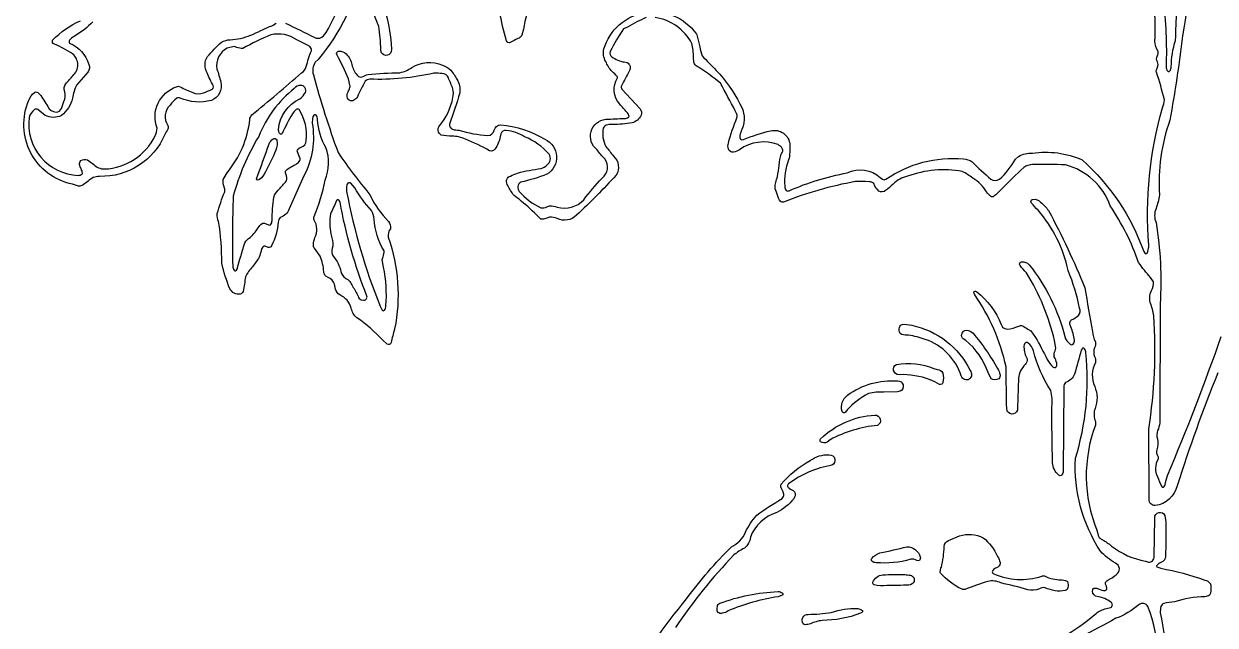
# Model space of a CAD drawing. Header units: metres. Extents: x 4.5 to 22.5, y 0.1 to 24.7.
# Drawn here: x 8.85 to 15.33, y 15.13 to 18.4 of the extents above; entities that cross this region are included whole.
import ezdxf

# ---------------------------------------------------------------- set-up
doc = ezdxf.new("R2010")
doc.units = ezdxf.units.M

msp = doc.modelspace()

# ---------------------------------------------------------------- linework, layer by layer
at = {"layer": 'Layer 1', "color": 0}
for points in [[(15.1575, 19.013, -0.0895), (15.15255, 18.33293, -0.0132), (15.08415, 17.8754, 0.1021), (15.02713, 17.46835, -0.0453), (15.00866, 17.39454, 0.2114), (15.00866, 17.31831, -0.0566), (15.03078, 16.87689), (15.0283, 16.23033, -0.0848), (15.01732, 16.18776, 0.1828), (15.01642, 16.14243, -0.1644), (15.01197, 16.08313, 0.2019), (15.0185, 16.04894, -0.1994), (15.01949, 16.0318, 0.2591), (15.01571, 15.93704, 0.0292), (15.03978, 15.88343, 0.4708), (15.05265, 15.88349), (15.05763, 15.89227, -0.0275), (15.07112, 15.94431, 0.0147), (15.36342, 16.69894, 0.0647)], [(10.70361, 18.69682, -0.1082), (10.4545, 18.20519), (10.43817, 18.19013, 0.2225), (10.42774, 18.12061, 0.0199), (10.56195, 17.69837, 0.0201), (10.73505, 17.46931, 0.0943), (10.83692, 17.32409, -0.2098), (10.84679, 17.28493, 0.1881), (10.8346, 17.23843, -0.1345), (10.86956, 16.74021, 0.0235), (10.85013, 16.66571, -0.4806), (10.82956, 16.65686), (10.80534, 16.6788, 0.0504), (10.66445, 16.80116, -0.1833), (10.63369, 16.85282, 0.2268), (10.57157, 16.92481, -0.2075), (10.54769, 16.95659), (10.54206, 16.98276, 0.2015), (10.50852, 17.02022), (10.49531, 17.02641, -0.1934), (10.48439, 17.05119, 0.0925), (10.46422, 17.13565), (10.43297, 17.1785, -0.1603), (10.42802, 17.19706, -0.0736), (10.43638, 17.23728, 0.261), (10.43242, 17.33124, -0.1879), (10.43242, 17.35067, 0.048), (10.49126, 17.54922, 0.1905), (10.49618, 17.72551, -0.117), (10.45073, 17.87815, 0.156), (10.44293, 17.9012, 0.4821), (10.43019, 17.9012), (10.42527, 17.89235, 0.0686), (10.42143, 17.85823, -0.1649), (10.37605, 17.57162), (10.29626, 17.39212, -0.2206), (10.24781, 17.34612, 0.1936), (10.23689, 17.32134, -0.0988), (10.20082, 17.19239, -0.4008), (10.18111, 17.1832), (10.16611, 17.18933, 0.3151), (10.155, 17.18719, 0.1366), (10.1434, 17.16585, -0.045), (10.13303, 17.13008, -0.0382), (10.09625, 17.0778, 0.0761), (10.0582, 17.02391, -0.0254), (10.04536, 16.9439, -0.2306), (10.02949, 16.92945, -0.3285), (9.97386, 16.95838, -0.0413), (9.92974, 17.0971, 0.0403), (9.91282, 17.32329, -0.1138), (9.90555, 17.36691, -0.0274), (9.94571, 17.48593, 0.1687), (9.94481, 17.50607, -0.1177), (9.93689, 17.55232), (9.95855, 17.58858, 0.1461), (10.08223, 17.87821, -0.1954), (10.09346, 17.9033, 0.0077), (10.36336, 18.13147, 0.1984), (10.38898, 18.16556, -0.0263), (10.41685, 18.25209, 0.257), (10.40828, 18.27465), (10.39548, 18.28275), (10.3379, 18.31044, 0.2106), (10.19676, 18.33853, 0.0249), (10.04399, 18.26503, -0.1342), (10.01136, 18.27007), (9.99651, 18.27489), (9.95913, 18.26567, 0.3265), (9.90351, 18.15238, -0.0223), (9.92427, 18.08206, -0.3846), (9.87303, 17.98182, -0.1702), (9.70381, 17.99479, 0.2308), (9.685, 17.99414, 0.0532), (9.64868, 17.95701, 0.3635), (9.63633, 17.84567, -0.1941), (9.63624, 17.82633, 0.0116), (9.62055, 17.797, -0.3079), (9.26459, 17.56936, 0.1997), (9.20308, 17.54301, -0.0083), (9.17589, 17.52299, -0.1722), (9.1512, 17.51525), (9.11794, 17.52698, -0.478), (8.88158, 17.9826, -0.1548), (8.91162, 18.02495, -0.3415), (8.92963, 18.02498), (8.93971, 18.01619, -0.0136), (8.9834, 17.94903, 0.2519), (9.02869, 17.91772, 0.331), (9.05805, 17.93891), (9.07203, 17.9761, 0.1767), (9.07633, 18.02944, -0.2614), (9.08141, 18.07284, 0.013), (9.12008, 18.11634, 0.4631), (9.1189, 18.23533, 0.0362), (9.01956, 18.28829, -0.4326), (9.00994, 18.3092, -0.0958), (9.16116, 18.41526, 0.3235)], [(10.27565, 18.40165, -0.0089), (10.43569, 18.32359, 0.169), (10.46363, 18.32065, 0.1266), (10.49751, 18.35128, 0.027), (10.66522, 18.70477)], [(12.23715, 18.43258, 0.0352), (12.13522, 18.38027), (12.11362, 18.37092, 0.0338), (12.04129, 18.24779, 0.3579), (12.05069, 18.21914, 0.1253), (12.11786, 18.19084), (12.13305, 18.18734, -0.461), (12.14549, 18.14446, -0.0126), (12.10316, 18.06217, 0.2431), (12.10369, 18.04345), (12.20368, 17.93662, -0.2445), (12.20931, 17.90157, -0.2055), (12.1604, 17.85943, -0.031), (12.05397, 17.85111, 0.0753), (12.01951, 17.8469, 0.2389), (12.00342, 17.83082, 0.1785), (12.01827, 17.73129, -0.0093), (12.05837, 17.67929, -0.3753), (12.07334, 17.57568, -0.0213), (11.85798, 17.35834, -0.3218), (11.75342, 17.33981, 0.1274), (11.71205, 17.34686), (11.69714, 17.34197, -0.0452), (11.67174, 17.33603, -0.1754), (11.665, 17.33746), (11.64068, 17.35942, 0.0289), (11.54576, 17.44466, -0.048), (11.5117, 17.47241, -0.0084), (11.4811, 17.52571, -0.1874), (11.47866, 17.55312, -0.1971), (11.49858, 17.57119, -0.0072), (11.5376, 17.58752, -0.0357), (11.6654, 17.61193, 0.1393), (11.69828, 17.63177, 0.4232), (11.70868, 17.68912, 0.1273), (11.57605, 17.78413, 0.121), (11.47659, 17.81838, 0.3467), (11.44642, 17.79997), (11.44296, 17.78478, -0.1253), (11.41462, 17.71759, -0.1955), (11.39553, 17.70564), (11.38597, 17.70818, 0.0264), (11.25439, 17.77185, 0.1016), (11.18256, 17.78812, -0.0719), (11.12235, 17.79403, -0.4705), (11.11347, 17.84387, 0.13), (11.18618, 17.99769, 0.1239), (11.18615, 18.04531, 0.0061), (11.1618, 18.10424, 0.3079), (11.12842, 18.12831, 0.0312), (11.08247, 18.12946, -0.0651), (10.73471, 18.09737, 0.1988), (10.70952, 18.08624, 0.0144), (10.6668, 18.00218, -0.1531), (10.64802, 17.98331, -0.2925), (10.62165, 17.98361, -0.2924), (10.61086, 18.00766, -0.0863), (10.61928, 18.03426, 0.0778), (10.62726, 18.05815), (10.61878, 18.09901, 0.0277), (10.55629, 18.2284), (10.55375, 18.2374, -0.3426), (10.56514, 18.24878, -0.2343), (10.60613, 18.23464, -0.1446), (10.63725, 18.17648, 0.1299), (10.66507, 18.11987, 0.1968), (10.68415, 18.10783), (10.69381, 18.11024, -0.0523), (10.72474, 18.12302, -0.0196), (10.89781, 18.13267, 0.1058), (10.9625, 18.1608, -0.2415), (11.13046, 18.17404, -0.1102), (11.17427, 18.14601, -0.0528), (11.20768, 18.09682, -0.1698), (11.22364, 18.02297, -0.0173), (11.16774, 17.85297, 0.3826), (11.1842, 17.82497, 0.061), (11.21922, 17.81996, 0.0567), (11.37601, 17.79119, 0.336), (11.41109, 17.82048, -0.336), (11.44618, 17.84978, -0.113), (11.68616, 17.77071, -0.281), (11.74964, 17.67912, -0.281), (11.6972, 17.58078, -0.0364), (11.55535, 17.53765, 0.4616), (11.54663, 17.48778, 0.108), (11.66444, 17.39878, 0.1343), (11.69714, 17.40385), (11.71205, 17.40874, -0.128), (11.75345, 17.40165, 0.2803), (11.89749, 17.44237, -0.0265), (11.99699, 17.55919, 0.398), (12.01276, 17.66419, -0.0657), (11.97019, 17.71437, -0.3086), (11.93729, 17.81294, -0.3086), (12.0171, 17.87954, -0.0074), (12.11835, 17.88375, 0.1627), (12.1415, 17.89155, 0.2896), (12.14326, 17.89931, 0.0976), (12.13203, 17.91818, -0.0131), (12.09326, 17.96174, -0.3266), (12.0803, 18.10455, 0.2689), (12.07916, 18.11117, 0.043), (12.0515, 18.13895, -0.0866), (12.01703, 18.1935, -0.2042), (12.00735, 18.26193, -0.2877), (12.23156, 18.46033, -0.2877), (12.50776, 18.34481, -0.0886), (12.51417, 18.3317, -0.0211), (12.52831, 18.27254, 0.0717), (12.54192, 18.22428, 0.0112), (12.61765, 18.14533, -0.0748), (12.7457, 17.96413, -0.2528), (12.75697, 17.82451, 0.0194), (12.74552, 17.79116), (12.74623, 17.7789, 0.3422), (12.75765, 17.76752), (12.76671, 17.76996, -0.0346), (12.9136, 17.81714, -0.4572), (13.01823, 17.74153, -0.0698), (13.01124, 17.65884, 0.1102), (12.99033, 17.51541, 0.1632), (12.99809, 17.49224, 0.2912), (13.01412, 17.49162, -0.0568), (13.32937, 17.58817, -0.3024), (13.50971, 17.56333), (13.52122, 17.55402, 0.328), (13.53941, 17.55402, -0.173), (13.96183, 17.66419, -0.1408), (14.00823, 17.64872, 0.0112), (14.11027, 17.55383, 0.3256), (14.15692, 17.55383, 0.0851), (14.24469, 17.66298), (14.26068, 17.67792, -0.1527), (14.33651, 17.69491, -0.1454), (14.6061, 17.65877, -0.1275), (14.94165, 17.16148), (14.94697, 17.15186, 0.4724), (14.95981, 17.15196), (14.96473, 17.1608, 0.0687), (14.96856, 17.19496, -0.0884), (15.04384, 17.94225, 0.0878), (15.0537, 17.98581, 0.0186), (15.01113, 18.13555, -0.2002), (15.01212, 18.15269), (15.01865, 18.16853, 0.2091), (15.01197, 18.19947, -0.18), (15.01197, 18.21494), (15.0185, 18.23078, 0.2002), (15.01949, 18.24792, -0.108), (15.00232, 18.30314, 0.0393), (14.98437, 18.68673, 0.032)], [(10.80063, 18.52484, -0.0666), (10.85276, 18.25785, -0.3557), (10.8307, 18.22781, -0.3556), (10.79683, 18.24331), (10.7938, 18.25785, 0.0371), (10.78374, 18.38429, -0.1225), (10.72907, 18.68243, 0.159)], [(11.68121, 18.67959, 0.0849), (11.56915, 18.36941), (11.56083, 18.3359, -0.1505), (11.53961, 18.31774, 0.0083), (11.49812, 18.29593, -0.4353), (11.47705, 18.3054, -0.0327), (11.44061, 18.46603, 0.3311)], [(15.04625, 18.53205, -0.0415), (15.06311, 18.1651, 0.159), (15.07081, 18.14196, 0.4821), (15.08356, 18.14196, 0.1587), (15.09126, 18.1651, -0.0807), (15.11505, 18.30855, -0.0386), (15.14413, 18.63535, -0.1048)], [(9.22839, 18.40991, -0.0867), (9.12667, 18.33021, 0.1076), (9.10285, 18.30911, 0.3431), (9.10275, 18.29364, -0.2259), (9.20642, 18.17713, -0.2974), (9.20262, 18.13759), (9.13997, 18.0652, 0.0578), (9.11825, 17.99411, -0.1623), (9.05823, 17.89947, -0.2299), (8.97006, 17.9004), (8.94123, 17.92295), (8.92972, 17.93226, 0.3354), (8.91162, 17.93214, 0.1543), (8.88223, 17.88917, 0.4385), (9.14845, 17.57447, 0.165), (9.17153, 17.58217, 0.2525), (9.1731, 17.58746, 0.0566), (9.16586, 17.60965, -0.0575), (9.15658, 17.63375, -0.2205), (9.16324, 17.65522), (9.17307, 17.6597, -0.231), (9.20698, 17.65407), (9.2339, 17.63402, 0.203), (9.29197, 17.60943, 0.2769), (9.56681, 17.78967, 0.1438), (9.57777, 17.83113, -0.4235), (9.68444, 18.05657, -0.2709), (9.70368, 18.05657, 0.0459), (9.77165, 18.0248, 0.1909), (9.82978, 18.02356, 0.0259), (9.87356, 18.04079, 0.3979), (9.88371, 18.06226, -0.0404), (9.85079, 18.13141, -0.2807), (9.85166, 18.21998, -0.0279), (9.9277, 18.29841, -0.1114), (9.97615, 18.31183), (10.03097, 18.31889, 0.0603), (10.14265, 18.36189, -0.0064), (10.20598, 18.3898), (10.22622, 18.40165, -0.1396)], [(15.34492, 16.50088, 0.0197), (15.12282, 15.88766, -0.3113), (15.00343, 15.78071, -0.1877), (14.97955, 15.78925, -0.1735), (14.97036, 15.81379), (14.96912, 16.19605, 0.0553), (14.99622, 16.81136, 0.0529), (14.97723, 16.88394, -0.124), (14.97723, 16.93106), (14.98459, 16.94956, 0.1159), (14.99471, 16.99677), (14.97887, 17.02038, -0.0324), (14.91396, 17.10044, 0.0664), (14.75896, 17.40945, 0.2505), (14.51663, 17.63118, 0.0245), (14.33629, 17.63325, 0.1408), (14.28989, 17.61778, 0.0112), (14.16574, 17.49709, -0.0302), (14.12722, 17.46124, -0.3354), (14.10912, 17.4613, -0.1018), (14.08771, 17.48487, 0.1272), (14.01188, 17.55956, 0.0545), (13.95511, 17.5956, 0.135), (13.65731, 17.56974, 0.1393), (13.57864, 17.5271, -0.0404), (13.5382, 17.49196, -0.3282), (13.50185, 17.48939, -0.0761), (13.47976, 17.51652), (13.4736, 17.5297, 0.1969), (13.44873, 17.5405, 0.027), (13.37386, 17.54115, 0.0491), (12.98327, 17.42965, -0.3909), (12.96171, 17.43989, -0.0347), (12.94445, 17.4837, -0.1188), (12.93742, 17.52169, 0.0622), (12.96097, 17.64609, -0.1087), (12.97758, 17.70246, 0.2313), (12.97684, 17.72117, 0.1051), (12.95367, 17.74175, 0.2518), (12.74493, 17.71415, -0.1074), (12.71201, 17.70091, -0.385), (12.68414, 17.71728, -0.1475), (12.6838, 17.74988, -0.0293), (12.73008, 17.88811, 0.197), (12.72999, 17.90745, 0.0097), (12.65153, 18.05545), (12.64083, 18.07569), (12.60658, 18.10328, 0.0231), (12.5207, 18.16241, -0.1303), (12.49895, 18.18131, -0.0856), (12.49415, 18.21577, 0.0462), (12.48555, 18.29179, 0.2353), (12.28659, 18.43258, 0.1393)], [(14.3134, 14.98568, 0.0997), (14.67639, 15.18857, -0.1331), (14.73038, 15.21842, -0.0084), (14.76243, 15.22582, 0.5668), (14.76243, 15.2562, 0.1252), (14.69526, 15.28451), (14.68004, 15.288, -0.3689), (14.66504, 15.32454, -0.3113), (14.67293, 15.33122, -0.1262), (14.69616, 15.32776, 0.1459), (14.73211, 15.31931, 0.4769), (14.73997, 15.33803, 0.0534), (14.73313, 15.35313, -0.3391), (14.74718, 15.375, 0.0497), (14.79247, 15.40414, 0.2323), (14.80979, 15.43808, 0.2558), (14.78739, 15.46769, -0.0741), (14.70668, 15.53191, -0.1587), (14.57037, 16.03793, 0.1017), (14.6272, 16.60962, 0.159), (14.6195, 16.63276, 0.4802), (14.60672, 16.63279), (14.60174, 16.62401, -0.0089), (14.56557, 16.495, -0.2232), (14.51719, 16.44893, 0.1969), (14.50639, 16.42406), (14.50345, 15.96853, -0.1626), (14.49565, 15.94539, -0.348), (14.48028, 15.94539, -0.2127), (14.44572, 16.01349, -0.0063), (14.44213, 16.31918, 0.0896), (14.43632, 16.40621, -0.0858), (14.34279, 16.62135, 0.1526), (14.31284, 16.6637, 0.3456), (14.29747, 16.66373, 0.1756), (14.29029, 16.64127, 0.1165), (14.30789, 16.57717, -0.2422), (14.29793, 16.54691, 0.175), (14.26013, 16.47189), (14.25589, 16.30882, -0.3555), (14.23384, 16.27877, -0.3555), (14.19995, 16.29424), (14.19581, 16.32868), (14.19327, 16.53438, 0.0977), (14.02123, 16.92899), (14.01841, 16.93768, -0.4911), (14.0263, 16.94557), (14.03453, 16.94229, -0.1304), (14.16635, 16.76468), (14.17452, 16.75039, 0.2111), (14.19902, 16.73981, 0.1055), (14.26238, 16.75611, -0.1935), (14.28243, 16.75716, -0.0281), (14.31096, 16.7394), (14.32732, 16.72963), (14.35322, 16.69408, -0.0074), (14.41757, 16.57497, 0.1346), (14.44934, 16.53317, 0.2764), (14.46169, 16.53135, 0.2764), (14.46914, 16.54137), (14.46868, 16.55369, 0.0527), (14.45543, 16.58896, -0.1492), (14.45946, 16.62153), (14.46434, 16.63644), (14.4568, 16.67775, 0.0785), (14.30458, 17.04522, -0.0184), (14.26931, 17.08426), (14.26634, 17.0928, -0.3456), (14.27764, 17.1041, -0.2427), (14.31931, 17.08937, -0.1068), (14.51221, 16.69931, 0.1526), (14.54215, 16.65696, 0.3456), (14.55753, 16.65692, 0.1771), (14.56468, 16.67945, 0.071), (14.545, 16.75159), (14.54002, 16.76706, -0.2554), (14.54825, 16.78934), (14.56155, 16.79568, 0.0315), (14.58772, 16.81369, 0.2591), (14.59335, 16.8527, 0.0446), (14.53098, 17.05772, 0.125), (14.36702, 17.38609, -0.0286), (14.33119, 17.42458), (14.32822, 17.43312, -0.3456), (14.33951, 17.44441, -0.2427), (14.38118, 17.42968, -0.0399), (14.42428, 17.38402, -0.0251), (14.62216, 16.96327, 0.0061), (14.66253, 16.72644, 0.1089), (14.67914, 16.67007, -0.1361), (14.67388, 16.63743, 0.1681), (14.67388, 16.59041, -0.136), (14.67914, 16.5578, 0.2324), (14.67497, 16.42827, -0.1938), (14.67673, 16.30715, 0.1407), (14.67398, 16.25028, -0.1316), (14.67914, 16.21749, 0.1893), (14.68713, 15.64691), (14.69542, 15.6134, 0.1271), (14.71726, 15.59459, -0.0519), (14.76688, 15.56028, 0.122), (14.95161, 15.47842), (14.96736, 15.47338, 0.2313), (14.98929, 15.47997, 0.1727), (14.99839, 15.50444), (15.0013, 15.7125, -0.3554), (15.02335, 15.74251, -0.3553), (15.05723, 15.72704), (15.06138, 15.6926, -0.0125), (15.06017, 15.50441, -0.1969), (15.04937, 15.47954, -0.0708), (15.03381, 15.47041, 0.1422), (15.01154, 15.45352, 0.3697), (15.012, 15.44739), (15.03499, 15.4396, -0.0402), (15.27342, 15.37549, -0.2384), (15.30368, 15.35551, -0.1127), (15.30368, 15.30452), (15.29857, 15.29416, -0.1702), (15.27404, 15.28506, 0.0767), (15.10893, 15.25682, 0.0435), (15.05138, 15.24819, 0.2384), (15.0353, 15.23207, 0.0773), (15.03121, 15.1977, -0.0261), (15.07026, 14.93637, -0.1278)], [(12.12408, 14.80265, -0.0339), (12.45678, 15.27433, -0.0422), (12.701, 15.55604, 0.1808), (12.77677, 15.63497, -0.0854), (12.83787, 15.72855, -0.0173), (12.97613, 15.81942, 0.2492), (12.98488, 15.8416), (12.98074, 15.85462), (12.97047, 15.87736, -0.23), (12.96994, 15.89599, -0.0925), (13.12871, 16.02527, -0.1856), (13.23226, 16.0555, -0.3543), (13.26221, 16.03343, -0.3543), (13.24683, 15.99956, 0.1193), (13.0105, 15.89871, 0.5766), (13.01502, 15.87414, -0.029), (13.04153, 15.85697, -0.1444), (13.04546, 15.85184, -0.2138), (13.03899, 15.81716, -0.1026), (12.94708, 15.74306, 0.2272), (12.80309, 15.60864, -0.196), (12.77073, 15.54819, 0.0625), (12.71387, 15.51224, 0.0439), (12.39633, 15.11822, 0.0178)], [(15.00374, 14.67696, 0.1444), (14.96451, 15.23216, 0.4605), (14.91458, 15.24092, -0.0898), (14.79067, 15.16793, -0.009), (14.40436, 14.96644, 0.1923)]]:
    msp.add_lwpolyline(points, format="xyb", dxfattribs=at)
for points in [[(9.99162, 17.46105, 0.0136), (9.98936, 17.08228, 0.159), (9.99706, 17.05914, 0.48), (10.00984, 17.05911), (10.01482, 17.0679, -0.0249), (10.02819, 17.12024, 0.0186), (10.05099, 17.19694, -0.1834), (10.07571, 17.23199, 0.1027), (10.12774, 17.28988, -0.0995), (10.14909, 17.31345, -0.2434), (10.16561, 17.31308), (10.18105, 17.30695, 0.2805), (10.1954, 17.30658, 0.1597), (10.20314, 17.32978, -0.0339), (10.21288, 17.45638, -0.1396), (10.23698, 17.49357, -0.0131), (10.27581, 17.53716, 0.2885), (10.28187, 17.57298, -0.0372), (10.27584, 17.59309, -0.2066), (10.27658, 17.59699, -0.1187), (10.30164, 17.61806, -0.0303), (10.32624, 17.63207, 0.0756), (10.34644, 17.64476, 0.2489), (10.3552, 17.66691), (10.35105, 17.67994), (10.34099, 17.70243, -0.236), (10.34174, 17.71236, -0.1697), (10.36216, 17.72872, 0.3204), (10.38861, 17.76285, 0.1767), (10.35012, 17.93226, 0.3439), (10.33465, 17.93217, 0.1087), (10.31362, 17.90835, 0.0269), (10.2574, 17.80155, -0.4715), (10.24456, 17.80161, -0.1733), (10.23751, 17.82413, -0.2605), (10.35442, 17.99154, 0.1403), (10.38403, 18.02526, 0.5467), (10.35894, 18.06381, 0.2033), (10.32398, 18.04701, 0.1322), (10.13056, 17.78617, 0.0684), (9.99162, 17.46105)], [(10.16675, 17.59356, -0.1292), (10.13542, 17.55179), (10.12759, 17.54842, -0.411), (10.11877, 17.55677, 0.0067), (10.18677, 17.74688, -0.1123), (10.20843, 17.77318, -0.5155), (10.22962, 17.76644, -0.1358), (10.22294, 17.71118, -0.037), (10.16675, 17.59356)], [(10.60848, 17.48639, 0.0478), (10.79027, 16.86482), (10.80134, 16.84249, 0.4728), (10.81418, 16.84258, 0.159), (10.82189, 16.86572, 0.0725), (10.80933, 17.07591), (10.8019, 17.11734), (10.80679, 17.13225, 0.1346), (10.81186, 17.16495, -0.1181), (10.75775, 17.3373, 0.1333), (10.74312, 17.38454, -0.0472), (10.65238, 17.50616), (10.63072, 17.53187, 0.353), (10.61526, 17.53187, 0.176), (10.60752, 17.5087), (10.60848, 17.48639)], [(10.57247, 17.43002), (10.56724, 17.43906, 0.4774), (10.55335, 17.43909, -0.0202), (10.52034, 17.36527, 0.0748), (10.52226, 17.25693), (10.52746, 17.23546, -0.1415), (10.53039, 17.17841, 0.2477), (10.53519, 17.13479, -0.1465), (10.57689, 17.05181, 0.1789), (10.60161, 17.01679, -0.1762), (10.64069, 16.97277, -0.0365), (10.67039, 16.91798, 0.1822), (10.68811, 16.89774), (10.69934, 16.89663, 0.5237), (10.71902, 16.91757, -0.0484), (10.57247, 17.43002)], [(13.68045, 16.75988, -0.2358), (13.99809, 16.51356, -0.1463), (14.00567, 16.49045, -0.5235), (13.96752, 16.46462, -0.1827), (13.94976, 16.48485, 0.2387), (13.75433, 16.68304, 0.058), (13.66328, 16.70621, -0.0613), (13.62677, 16.71017), (13.61703, 16.71608, -0.2113), (13.61378, 16.74828, -0.2675), (13.62817, 16.76403, -0.1172), (13.68045, 16.75988)], [(14.09569, 16.50363, 0.1355), (13.97473, 16.67731), (13.96071, 16.68563, -0.541), (13.96835, 16.73161), (13.97918, 16.7335, -0.1728), (14.01411, 16.71667, -0.0487), (14.14699, 16.52451, -0.1111), (14.16035, 16.49172, -0.2279), (14.15395, 16.46981, -0.3259), (14.11178, 16.46997), (14.09569, 16.50363)], [(13.59735, 16.54756, -0.1359), (13.80123, 16.52457), (13.81936, 16.52018, -0.264), (13.84962, 16.5002, -0.1064), (13.85024, 16.44983, -0.4825), (13.83093, 16.43826, 0.0467), (13.78038, 16.46446, 0.0977), (13.61189, 16.49163, -0.3554), (13.58188, 16.51368, -0.3553), (13.59735, 16.54756)], [(13.60342, 16.45778, -0.3554), (13.63343, 16.43572, -0.3553), (13.61796, 16.40185), (13.60342, 16.39881), (13.52861, 16.39665, 0.0893), (13.44582, 16.38904, 0.0887), (13.32922, 16.30009), (13.32086, 16.28765, -0.2749), (13.3097, 16.28454, -0.2745), (13.30162, 16.29282, -0.3001), (13.33083, 16.38028, -0.176), (13.60342, 16.45778)], [(13.49424, 16.21622, 0.0984), (13.23681, 16.13816), (13.22103, 16.12567, -0.3275), (13.18468, 16.12749, -0.3654), (13.18468, 16.14293, -0.1783), (13.47976, 16.27206, -0.3553), (13.50971, 16.25004, -0.3553), (13.49424, 16.21622)], [(14.0689, 15.60564, -0.1239), (14.14696, 15.50357, -0.1139), (14.16029, 15.47078, -0.2556), (14.15209, 15.44851, -0.0702), (14.1365, 15.43938, 0.2678), (14.11812, 15.42103, 0.3773), (14.12351, 15.41144, 0.1838), (14.38682, 15.39604, -0.2599), (14.40628, 15.39604, 0.0486), (14.43659, 15.38326, -0.0214), (14.48034, 15.37685, -0.0633), (14.51666, 15.37299), (14.52641, 15.36708, -0.2114), (14.52962, 15.33487, -0.2679), (14.51518, 15.31906, -0.1707), (14.40628, 15.33416, 0.1491), (14.37422, 15.3281, -0.1709), (14.31074, 15.32284, 0.0196), (14.16509, 15.35996, 0.1722), (14.09424, 15.36807, 0.0194), (13.97315, 15.32587, -0.197), (13.95381, 15.32596, -0.1028), (13.83619, 15.41376, -0.1841), (13.83474, 15.42125, -0.0548), (13.8417, 15.44526, 0.0557), (13.8567, 15.55781, -0.3032), (13.88077, 15.59119), (13.94033, 15.61619, -0.1921), (14.0689, 15.60564)], [(13.65397, 15.55654, -0.3332), (13.7272, 15.50166, -0.2211), (13.72219, 15.48118, -0.2786), (13.70792, 15.48164, 0.1873), (13.67522, 15.48888, -0.0971), (13.48635, 15.47004, -0.1759), (13.46315, 15.47777, -0.3725), (13.46315, 15.49324, -0.1371), (13.50794, 15.52319, 0.0118), (13.65397, 15.55654)], [(13.54439, 15.34607, -0.0835), (13.47629, 15.34988, -0.3967), (13.46961, 15.36334, -0.3018), (13.52369, 15.40331, -0.0383), (13.64237, 15.40526, -0.0397), (13.67358, 15.40164, -0.4532), (13.69332, 15.36798, -0.2797), (13.66538, 15.34842, -0.0187), (13.54439, 15.34607)], [(12.68306, 15.20821, -0.1073), (12.65014, 15.19497, -0.2534), (12.627, 15.20014, -0.2112), (12.62378, 15.23235, -0.2536), (12.63674, 15.24927, -0.0784), (12.95367, 15.31315, -0.159), (12.97681, 15.30545, -0.4821), (12.97681, 15.2927), (12.95376, 15.28491, 0.0632), (12.68306, 15.20821)], [(13.24337, 15.19934, -0.1105), (13.38679, 15.22031, -0.1593), (13.40993, 15.21264, -0.4802), (13.40996, 15.19986), (13.40118, 15.19488, -0.0898), (13.19387, 15.15627, 0.0632), (13.12995, 15.13808, -0.0936), (13.10183, 15.13291, -0.2323), (13.09106, 15.13826, -0.2786), (13.08853, 15.17161, -0.2787), (13.11689, 15.18934, 0.0368), (13.24337, 15.19934)]]:
    msp.add_lwpolyline(points, format="xyb", close=True, dxfattribs=at)

doc.saveas('drawing.dxf')
